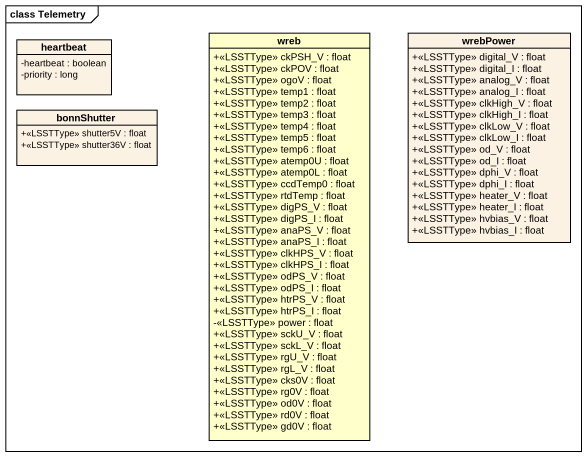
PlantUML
@startuml
mainframe class Telemetry
hide circle
hide empty members
skinparam classAttributeIconSize 0
class heartbeat {
  -heartbeat : boolean
  -priority : long
}
class wreb #FFFFCC {
  +<<LSSTType>> ckPSH_V : float
  +<<LSSTType>> ckPOV : float
  +<<LSSTType>> ogoV : float
  +<<LSSTType>> temp1 : float
  +<<LSSTType>> temp2 : float
  +<<LSSTType>> temp3 : float
  +<<LSSTType>> temp4 : float
  +<<LSSTType>> temp5 : float
  +<<LSSTType>> temp6 : float
  +<<LSSTType>> atemp0U : float
  +<<LSSTType>> atemp0L : float
  +<<LSSTType>> ccdTemp0 : float
  +<<LSSTType>> rtdTemp : float
  +<<LSSTType>> digPS_V : float
  +<<LSSTType>> digPS_I : float
  +<<LSSTType>> anaPS_V : float
  +<<LSSTType>> anaPS_I : float
  +<<LSSTType>> clkHPS_V : float
  +<<LSSTType>> clkHPS_I : float
  +<<LSSTType>> odPS_V : float
  +<<LSSTType>> odPS_I : float
  +<<LSSTType>> htrPS_V : float
  +<<LSSTType>> htrPS_I : float
  -<<LSSTType>> power : float
  +<<LSSTType>> sckU_V : float
  +<<LSSTType>> sckL_V : float
  +<<LSSTType>> rgU_V : float
  +<<LSSTType>> rgL_V : float
  +<<LSSTType>> cks0V : float
  +<<LSSTType>> rg0V : float
  +<<LSSTType>> od0V : float
  +<<LSSTType>> rd0V : float
  +<<LSSTType>> gd0V : float
}
class wrebPower {
  +<<LSSTType>> digital_V : float
  +<<LSSTType>> digital_I : float
  +<<LSSTType>> analog_V : float
  +<<LSSTType>> analog_I : float
  +<<LSSTType>> clkHigh_V : float
  +<<LSSTType>> clkHigh_I : float
  +<<LSSTType>> clkLow_V : float
  +<<LSSTType>> clkLow_I : float
  +<<LSSTType>> od_V : float
  +<<LSSTType>> od_I : float
  +<<LSSTType>> dphi_V : float
  +<<LSSTType>> dphi_I : float
  +<<LSSTType>> heater_V : float
  +<<LSSTType>> heater_I : float
  +<<LSSTType>> hvbias_V : float
  +<<LSSTType>> hvbias_I : float
}
class bonnShutter {
  +<<LSSTType>> shutter5V : float
  +<<LSSTType>> shutter36V : float
}
@enduml
